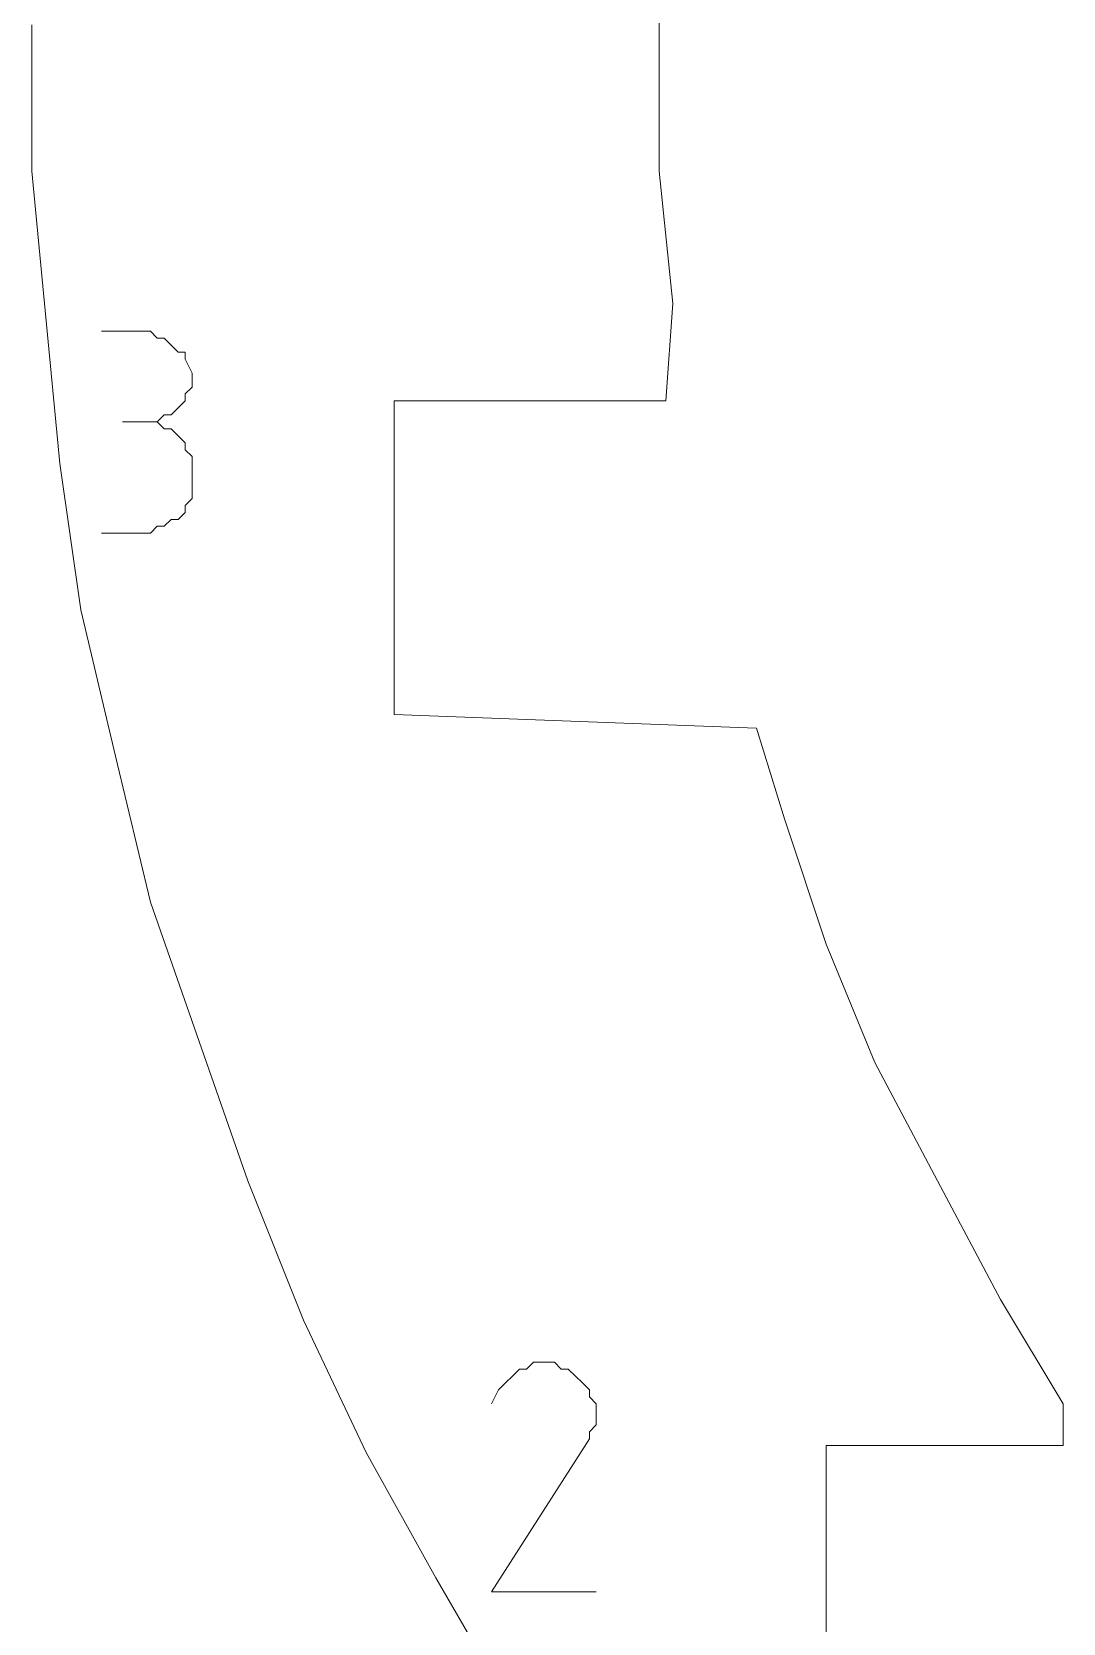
# Model space of a CAD drawing. Header units: centimetres. Extents: x -10.4 to 10.4, y -10.8 to 7.6.
# Drawn here: x 5.336 to 6.174, y -9.502 to -8.209 of the extents above; entities that cross this region are included whole.
import ezdxf
from ezdxf.lldxf.tags import DXFTag

# ---------------------------------------------------------------- set-up
doc = ezdxf.new("R2010")
doc.units = ezdxf.units.CM
doc.header["$MEASUREMENT"] = 0
doc.layers.add('layer 1', color=7, linetype='Continuous')
tags = doc.linetypes.add('New Line2096', pattern=[0.2, 0.1, -0.1]).pattern_tags.tags
tags[6:7] = [DXFTag(74, 4), DXFTag(75, 0), DXFTag(340, '0'), DXFTag(46, 1.0), DXFTag(50, 0.0), DXFTag(44, 0.0), DXFTag(45, 0.0)]
tags[4:5] = [DXFTag(74, 4), DXFTag(75, 0), DXFTag(340, '0'), DXFTag(46, 1.0), DXFTag(50, 0.0), DXFTag(44, 0.0), DXFTag(45, 0.0)]
tags = doc.linetypes.add('New Line2097', pattern=[0.2, 0.1, -0.1]).pattern_tags.tags
tags[6:7] = [DXFTag(74, 4), DXFTag(75, 0), DXFTag(340, '0'), DXFTag(46, 1.0), DXFTag(50, 0.0), DXFTag(44, 0.0), DXFTag(45, 0.0)]
tags[4:5] = [DXFTag(74, 4), DXFTag(75, 0), DXFTag(340, '0'), DXFTag(46, 1.0), DXFTag(50, 0.0), DXFTag(44, 0.0), DXFTag(45, 0.0)]
tags = doc.linetypes.add('New Line2098', pattern=[0.2, 0.1, -0.1]).pattern_tags.tags
tags[6:7] = [DXFTag(74, 4), DXFTag(75, 0), DXFTag(340, '0'), DXFTag(46, 1.0), DXFTag(50, 0.0), DXFTag(44, 0.0), DXFTag(45, 0.0)]
tags[4:5] = [DXFTag(74, 4), DXFTag(75, 0), DXFTag(340, '0'), DXFTag(46, 1.0), DXFTag(50, 0.0), DXFTag(44, 0.0), DXFTag(45, 0.0)]
tags = doc.linetypes.add('New Line2099', pattern=[0.2, 0.1, -0.1]).pattern_tags.tags
tags[6:7] = [DXFTag(74, 4), DXFTag(75, 0), DXFTag(340, '0'), DXFTag(46, 1.0), DXFTag(50, 0.0), DXFTag(44, 0.0), DXFTag(45, 0.0)]
tags[4:5] = [DXFTag(74, 4), DXFTag(75, 0), DXFTag(340, '0'), DXFTag(46, 1.0), DXFTag(50, 0.0), DXFTag(44, 0.0), DXFTag(45, 0.0)]
tags = doc.linetypes.add('New Line2100', pattern=[0.2, 0.1, -0.1]).pattern_tags.tags
tags[6:7] = [DXFTag(74, 4), DXFTag(75, 0), DXFTag(340, '0'), DXFTag(46, 1.0), DXFTag(50, 0.0), DXFTag(44, 0.0), DXFTag(45, 0.0)]
tags[4:5] = [DXFTag(74, 4), DXFTag(75, 0), DXFTag(340, '0'), DXFTag(46, 1.0), DXFTag(50, 0.0), DXFTag(44, 0.0), DXFTag(45, 0.0)]
tags = doc.linetypes.add('New Line2101', pattern=[0.2, 0.1, -0.1]).pattern_tags.tags
tags[6:7] = [DXFTag(74, 4), DXFTag(75, 0), DXFTag(340, '0'), DXFTag(46, 1.0), DXFTag(50, 0.0), DXFTag(44, 0.0), DXFTag(45, 0.0)]
tags[4:5] = [DXFTag(74, 4), DXFTag(75, 0), DXFTag(340, '0'), DXFTag(46, 1.0), DXFTag(50, 0.0), DXFTag(44, 0.0), DXFTag(45, 0.0)]
tags = doc.linetypes.add('New Line2102', pattern=[0.2, 0.1, -0.1]).pattern_tags.tags
tags[6:7] = [DXFTag(74, 4), DXFTag(75, 0), DXFTag(340, '0'), DXFTag(46, 1.0), DXFTag(50, 0.0), DXFTag(44, 0.0), DXFTag(45, 0.0)]
tags[4:5] = [DXFTag(74, 4), DXFTag(75, 0), DXFTag(340, '0'), DXFTag(46, 1.0), DXFTag(50, 0.0), DXFTag(44, 0.0), DXFTag(45, 0.0)]
tags = doc.linetypes.add('New Line2103', pattern=[0.2, 0.1, -0.1]).pattern_tags.tags
tags[6:7] = [DXFTag(74, 4), DXFTag(75, 0), DXFTag(340, '0'), DXFTag(46, 1.0), DXFTag(50, 0.0), DXFTag(44, 0.0), DXFTag(45, 0.0)]
tags[4:5] = [DXFTag(74, 4), DXFTag(75, 0), DXFTag(340, '0'), DXFTag(46, 1.0), DXFTag(50, 0.0), DXFTag(44, 0.0), DXFTag(45, 0.0)]
tags = doc.linetypes.add('New Line2104', pattern=[0.2, 0.1, -0.1]).pattern_tags.tags
tags[6:7] = [DXFTag(74, 4), DXFTag(75, 0), DXFTag(340, '0'), DXFTag(46, 1.0), DXFTag(50, 0.0), DXFTag(44, 0.0), DXFTag(45, 0.0)]
tags[4:5] = [DXFTag(74, 4), DXFTag(75, 0), DXFTag(340, '0'), DXFTag(46, 1.0), DXFTag(50, 0.0), DXFTag(44, 0.0), DXFTag(45, 0.0)]
tags = doc.linetypes.add('New Line2105', pattern=[0.2, 0.1, -0.1]).pattern_tags.tags
tags[6:7] = [DXFTag(74, 4), DXFTag(75, 0), DXFTag(340, '0'), DXFTag(46, 1.0), DXFTag(50, 0.0), DXFTag(44, 0.0), DXFTag(45, 0.0)]
tags[4:5] = [DXFTag(74, 4), DXFTag(75, 0), DXFTag(340, '0'), DXFTag(46, 1.0), DXFTag(50, 0.0), DXFTag(44, 0.0), DXFTag(45, 0.0)]
tags = doc.linetypes.add('New Line2106', pattern=[0.2, 0.1, -0.1]).pattern_tags.tags
tags[6:7] = [DXFTag(74, 4), DXFTag(75, 0), DXFTag(340, '0'), DXFTag(46, 1.0), DXFTag(50, 0.0), DXFTag(44, 0.0), DXFTag(45, 0.0)]
tags[4:5] = [DXFTag(74, 4), DXFTag(75, 0), DXFTag(340, '0'), DXFTag(46, 1.0), DXFTag(50, 0.0), DXFTag(44, 0.0), DXFTag(45, 0.0)]
tags = doc.linetypes.add('New Line2107', pattern=[0.2, 0.1, -0.1]).pattern_tags.tags
tags[6:7] = [DXFTag(74, 4), DXFTag(75, 0), DXFTag(340, '0'), DXFTag(46, 1.0), DXFTag(50, 0.0), DXFTag(44, 0.0), DXFTag(45, 0.0)]
tags[4:5] = [DXFTag(74, 4), DXFTag(75, 0), DXFTag(340, '0'), DXFTag(46, 1.0), DXFTag(50, 0.0), DXFTag(44, 0.0), DXFTag(45, 0.0)]
tags = doc.linetypes.add('New Line2108', pattern=[0.2, 0.1, -0.1]).pattern_tags.tags
tags[6:7] = [DXFTag(74, 4), DXFTag(75, 0), DXFTag(340, '0'), DXFTag(46, 1.0), DXFTag(50, 0.0), DXFTag(44, 0.0), DXFTag(45, 0.0)]
tags[4:5] = [DXFTag(74, 4), DXFTag(75, 0), DXFTag(340, '0'), DXFTag(46, 1.0), DXFTag(50, 0.0), DXFTag(44, 0.0), DXFTag(45, 0.0)]
tags = doc.linetypes.add('New Line2109', pattern=[0.2, 0.1, -0.1]).pattern_tags.tags
tags[6:7] = [DXFTag(74, 4), DXFTag(75, 0), DXFTag(340, '0'), DXFTag(46, 1.0), DXFTag(50, 0.0), DXFTag(44, 0.0), DXFTag(45, 0.0)]
tags[4:5] = [DXFTag(74, 4), DXFTag(75, 0), DXFTag(340, '0'), DXFTag(46, 1.0), DXFTag(50, 0.0), DXFTag(44, 0.0), DXFTag(45, 0.0)]
tags = doc.linetypes.add('New Line2110', pattern=[0.2, 0.1, -0.1]).pattern_tags.tags
tags[6:7] = [DXFTag(74, 4), DXFTag(75, 0), DXFTag(340, '0'), DXFTag(46, 1.0), DXFTag(50, 0.0), DXFTag(44, 0.0), DXFTag(45, 0.0)]
tags[4:5] = [DXFTag(74, 4), DXFTag(75, 0), DXFTag(340, '0'), DXFTag(46, 1.0), DXFTag(50, 0.0), DXFTag(44, 0.0), DXFTag(45, 0.0)]
tags = doc.linetypes.add('New Line2111', pattern=[0.2, 0.1, -0.1]).pattern_tags.tags
tags[6:7] = [DXFTag(74, 4), DXFTag(75, 0), DXFTag(340, '0'), DXFTag(46, 1.0), DXFTag(50, 0.0), DXFTag(44, 0.0), DXFTag(45, 0.0)]
tags[4:5] = [DXFTag(74, 4), DXFTag(75, 0), DXFTag(340, '0'), DXFTag(46, 1.0), DXFTag(50, 0.0), DXFTag(44, 0.0), DXFTag(45, 0.0)]
tags = doc.linetypes.add('New Line2188', pattern=[0.2, 0.1, -0.1]).pattern_tags.tags
tags[6:7] = [DXFTag(74, 4), DXFTag(75, 0), DXFTag(340, '0'), DXFTag(46, 1.0), DXFTag(50, 0.0), DXFTag(44, 0.0), DXFTag(45, 0.0)]
tags[4:5] = [DXFTag(74, 4), DXFTag(75, 0), DXFTag(340, '0'), DXFTag(46, 1.0), DXFTag(50, 0.0), DXFTag(44, 0.0), DXFTag(45, 0.0)]
tags = doc.linetypes.add('New Line2189', pattern=[0.2, 0.1, -0.1]).pattern_tags.tags
tags[6:7] = [DXFTag(74, 4), DXFTag(75, 0), DXFTag(340, '0'), DXFTag(46, 1.0), DXFTag(50, 0.0), DXFTag(44, 0.0), DXFTag(45, 0.0)]
tags[4:5] = [DXFTag(74, 4), DXFTag(75, 0), DXFTag(340, '0'), DXFTag(46, 1.0), DXFTag(50, 0.0), DXFTag(44, 0.0), DXFTag(45, 0.0)]
tags = doc.linetypes.add('New Line2190', pattern=[0.2, 0.1, -0.1]).pattern_tags.tags
tags[6:7] = [DXFTag(74, 4), DXFTag(75, 0), DXFTag(340, '0'), DXFTag(46, 1.0), DXFTag(50, 0.0), DXFTag(44, 0.0), DXFTag(45, 0.0)]
tags[4:5] = [DXFTag(74, 4), DXFTag(75, 0), DXFTag(340, '0'), DXFTag(46, 1.0), DXFTag(50, 0.0), DXFTag(44, 0.0), DXFTag(45, 0.0)]
tags = doc.linetypes.add('New Line2191', pattern=[0.2, 0.1, -0.1]).pattern_tags.tags
tags[6:7] = [DXFTag(74, 4), DXFTag(75, 0), DXFTag(340, '0'), DXFTag(46, 1.0), DXFTag(50, 0.0), DXFTag(44, 0.0), DXFTag(45, 0.0)]
tags[4:5] = [DXFTag(74, 4), DXFTag(75, 0), DXFTag(340, '0'), DXFTag(46, 1.0), DXFTag(50, 0.0), DXFTag(44, 0.0), DXFTag(45, 0.0)]
tags = doc.linetypes.add('New Line2192', pattern=[0.2, 0.1, -0.1]).pattern_tags.tags
tags[6:7] = [DXFTag(74, 4), DXFTag(75, 0), DXFTag(340, '0'), DXFTag(46, 1.0), DXFTag(50, 0.0), DXFTag(44, 0.0), DXFTag(45, 0.0)]
tags[4:5] = [DXFTag(74, 4), DXFTag(75, 0), DXFTag(340, '0'), DXFTag(46, 1.0), DXFTag(50, 0.0), DXFTag(44, 0.0), DXFTag(45, 0.0)]
tags = doc.linetypes.add('New Line2193', pattern=[0.2, 0.1, -0.1]).pattern_tags.tags
tags[6:7] = [DXFTag(74, 4), DXFTag(75, 0), DXFTag(340, '0'), DXFTag(46, 1.0), DXFTag(50, 0.0), DXFTag(44, 0.0), DXFTag(45, 0.0)]
tags[4:5] = [DXFTag(74, 4), DXFTag(75, 0), DXFTag(340, '0'), DXFTag(46, 1.0), DXFTag(50, 0.0), DXFTag(44, 0.0), DXFTag(45, 0.0)]
tags = doc.linetypes.add('New Line2194', pattern=[0.2, 0.1, -0.1]).pattern_tags.tags
tags[6:7] = [DXFTag(74, 4), DXFTag(75, 0), DXFTag(340, '0'), DXFTag(46, 1.0), DXFTag(50, 0.0), DXFTag(44, 0.0), DXFTag(45, 0.0)]
tags[4:5] = [DXFTag(74, 4), DXFTag(75, 0), DXFTag(340, '0'), DXFTag(46, 1.0), DXFTag(50, 0.0), DXFTag(44, 0.0), DXFTag(45, 0.0)]
tags = doc.linetypes.add('New Line2195', pattern=[0.2, 0.1, -0.1]).pattern_tags.tags
tags[6:7] = [DXFTag(74, 4), DXFTag(75, 0), DXFTag(340, '0'), DXFTag(46, 1.0), DXFTag(50, 0.0), DXFTag(44, 0.0), DXFTag(45, 0.0)]
tags[4:5] = [DXFTag(74, 4), DXFTag(75, 0), DXFTag(340, '0'), DXFTag(46, 1.0), DXFTag(50, 0.0), DXFTag(44, 0.0), DXFTag(45, 0.0)]
tags = doc.linetypes.add('New Line2196', pattern=[0.2, 0.1, -0.1]).pattern_tags.tags
tags[6:7] = [DXFTag(74, 4), DXFTag(75, 0), DXFTag(340, '0'), DXFTag(46, 1.0), DXFTag(50, 0.0), DXFTag(44, 0.0), DXFTag(45, 0.0)]
tags[4:5] = [DXFTag(74, 4), DXFTag(75, 0), DXFTag(340, '0'), DXFTag(46, 1.0), DXFTag(50, 0.0), DXFTag(44, 0.0), DXFTag(45, 0.0)]
tags = doc.linetypes.add('New Line2197', pattern=[0.2, 0.1, -0.1]).pattern_tags.tags
tags[6:7] = [DXFTag(74, 4), DXFTag(75, 0), DXFTag(340, '0'), DXFTag(46, 1.0), DXFTag(50, 0.0), DXFTag(44, 0.0), DXFTag(45, 0.0)]
tags[4:5] = [DXFTag(74, 4), DXFTag(75, 0), DXFTag(340, '0'), DXFTag(46, 1.0), DXFTag(50, 0.0), DXFTag(44, 0.0), DXFTag(45, 0.0)]
tags = doc.linetypes.add('New Line2198', pattern=[0.2, 0.1, -0.1]).pattern_tags.tags
tags[6:7] = [DXFTag(74, 4), DXFTag(75, 0), DXFTag(340, '0'), DXFTag(46, 1.0), DXFTag(50, 0.0), DXFTag(44, 0.0), DXFTag(45, 0.0)]
tags[4:5] = [DXFTag(74, 4), DXFTag(75, 0), DXFTag(340, '0'), DXFTag(46, 1.0), DXFTag(50, 0.0), DXFTag(44, 0.0), DXFTag(45, 0.0)]
tags = doc.linetypes.add('New Line2199', pattern=[0.2, 0.1, -0.1]).pattern_tags.tags
tags[6:7] = [DXFTag(74, 4), DXFTag(75, 0), DXFTag(340, '0'), DXFTag(46, 1.0), DXFTag(50, 0.0), DXFTag(44, 0.0), DXFTag(45, 0.0)]
tags[4:5] = [DXFTag(74, 4), DXFTag(75, 0), DXFTag(340, '0'), DXFTag(46, 1.0), DXFTag(50, 0.0), DXFTag(44, 0.0), DXFTag(45, 0.0)]

msp = doc.modelspace()

# ---------------------------------------------------------------- linework, layer by layer
at = {"layer": 'layer 1', "color": 5, "linetype": 'New Line2111', "lineweight": 9}
msp.add_open_spline([(5.84563, -8.21455), (5.84563, -8.21455), (5.84563, -8.10706), (5.84563, -8.10706)], degree=3, dxfattribs=at)
at = {"layer": 'layer 1', "color": 5, "linetype": 'New Line2188', "lineweight": 9}
msp.add_open_spline([(5.33636, -8.20318), (5.33636, -8.20318), (5.33636, -8.32203), (5.33636, -8.32203)], degree=3, dxfattribs=at)
at = {"layer": 'layer 1', "color": 5, "linetype": 'New Line2110', "lineweight": 9}
msp.add_open_spline([(5.84563, -8.32203), (5.84563, -8.32203), (5.84563, -8.21455), (5.84563, -8.21455)], degree=3, dxfattribs=at)
at = {"layer": 'layer 1', "color": 5, "linetype": 'New Line2189', "lineweight": 9}
msp.add_open_spline([(5.33636, -8.32203), (5.33636, -8.32203), (5.34773, -8.44089), (5.34773, -8.44089)], degree=3, dxfattribs=at)
at = {"layer": 'layer 1', "color": 5, "linetype": 'New Line2109', "lineweight": 9}
msp.add_open_spline([(5.85686, -8.42951), (5.85686, -8.42951), (5.84563, -8.32203), (5.84563, -8.32203)], degree=3, dxfattribs=at)
at = {"layer": 'layer 1', "color": 5, "linetype": 'New Line2190', "lineweight": 9}
msp.add_open_spline([(5.34773, -8.44089), (5.34773, -8.44089), (5.35897, -8.5596), (5.35897, -8.5596)], degree=3, dxfattribs=at)
at = {"layer": 'layer 1', "color": 5, "linetype": 'New Line2108', "lineweight": 9}
msp.add_open_spline([(5.85117, -8.5087), (5.85117, -8.5087), (5.85686, -8.42951), (5.85686, -8.42951)], degree=3, dxfattribs=at)
at = {"layer": 'layer 1', "color": 1, "lineweight": 20}
for points in [[(5.42693, -8.45212), (5.42693, -8.45212), (5.39294, -8.45212), (5.39294, -8.45212)], [(5.43261, -8.45212), (5.43261, -8.45212), (5.42693, -8.45212), (5.42693, -8.45212)], [(5.43816, -8.45781), (5.43816, -8.45781), (5.43261, -8.45212), (5.43261, -8.45212)], [(5.44384, -8.45781), (5.44384, -8.45781), (5.43816, -8.45781), (5.43816, -8.45781)], [(5.44953, -8.46349), (5.44953, -8.46349), (5.44384, -8.45781), (5.44384, -8.45781)], [(5.45522, -8.46918), (5.45522, -8.46918), (5.44953, -8.46349), (5.44953, -8.46349)], [(5.46075, -8.46918), (5.46075, -8.46918), (5.45522, -8.46918), (5.45522, -8.46918)], [(5.46075, -8.47473), (5.46075, -8.47473), (5.46075, -8.46918), (5.46075, -8.46918)], [(5.46644, -8.4861), (5.46644, -8.4861), (5.46075, -8.47473), (5.46075, -8.47473)], [(5.46644, -8.49179), (5.46644, -8.49179), (5.46644, -8.4861), (5.46644, -8.4861)], [(5.46644, -8.49748), (5.46644, -8.49748), (5.46644, -8.49179), (5.46644, -8.49179)], [(5.46644, -8.49179), (5.46644, -8.49179), (5.46644, -8.49179), (5.46644, -8.49179)], [(5.46075, -8.50301), (5.46075, -8.50301), (5.46644, -8.49748), (5.46644, -8.49748)], [(5.46075, -8.5087), (5.46075, -8.5087), (5.46075, -8.50301), (5.46075, -8.50301)], [(5.44953, -8.52008), (5.44953, -8.52008), (5.45522, -8.51439), (5.45522, -8.51439)], [(5.45522, -8.51439), (5.45522, -8.51439), (5.46075, -8.5087), (5.46075, -8.5087)], [(5.42693, -8.52562), (5.42693, -8.52562), (5.40986, -8.52562), (5.40986, -8.52562)], [(5.40986, -8.52562), (5.40986, -8.52562), (5.42693, -8.52562), (5.42693, -8.52562)], [(5.43261, -8.52562), (5.43261, -8.52562), (5.42693, -8.52562), (5.42693, -8.52562)], [(5.42693, -8.52562), (5.42693, -8.52562), (5.42693, -8.52562), (5.42693, -8.52562)], [(5.42693, -8.52562), (5.42693, -8.52562), (5.43261, -8.52562), (5.43261, -8.52562)], [(5.43816, -8.52562), (5.43816, -8.52562), (5.43261, -8.52562), (5.43261, -8.52562)], [(5.43261, -8.52562), (5.43261, -8.52562), (5.43816, -8.52562), (5.43816, -8.52562)], [(5.43816, -8.52562), (5.43816, -8.52562), (5.44384, -8.52008), (5.44384, -8.52008)], [(5.44384, -8.53131), (5.44384, -8.53131), (5.43816, -8.52562), (5.43816, -8.52562)], [(5.44384, -8.52008), (5.44384, -8.52008), (5.44953, -8.52008), (5.44953, -8.52008)], [(5.44953, -8.53131), (5.44953, -8.53131), (5.44384, -8.53131), (5.44384, -8.53131)], [(5.45522, -8.537), (5.45522, -8.537), (5.44953, -8.53131), (5.44953, -8.53131)], [(5.46075, -8.54269), (5.46075, -8.54269), (5.45522, -8.537), (5.45522, -8.537)], [(5.46075, -8.54838), (5.46075, -8.54838), (5.46075, -8.54269), (5.46075, -8.54269)], [(5.46644, -8.55391), (5.46644, -8.55391), (5.46075, -8.54838), (5.46075, -8.54838)], [(5.46644, -8.5596), (5.46644, -8.5596), (5.46644, -8.55391), (5.46644, -8.55391)], [(5.46644, -8.57667), (5.46644, -8.57667), (5.46644, -8.5596), (5.46644, -8.5596)], [(5.46644, -8.5596), (5.46644, -8.5596), (5.46644, -8.5596), (5.46644, -8.5596)], [(5.46644, -8.58789), (5.46644, -8.58789), (5.46644, -8.57667), (5.46644, -8.57667)], [(5.46075, -8.59358), (5.46075, -8.59358), (5.46644, -8.58789), (5.46644, -8.58789)], [(5.46075, -8.59927), (5.46075, -8.59927), (5.46075, -8.59358), (5.46075, -8.59358)], [(5.44384, -8.6105), (5.44384, -8.6105), (5.44953, -8.60496), (5.44953, -8.60496)], [(5.44953, -8.60496), (5.44953, -8.60496), (5.45522, -8.60496), (5.45522, -8.60496)], [(5.45522, -8.60496), (5.45522, -8.60496), (5.46075, -8.59927), (5.46075, -8.59927)], [(5.39294, -8.61619), (5.39294, -8.61619), (5.42693, -8.61619), (5.42693, -8.61619)], [(5.42693, -8.61619), (5.42693, -8.61619), (5.42693, -8.61619), (5.42693, -8.61619)], [(5.42693, -8.61619), (5.42693, -8.61619), (5.43261, -8.61619), (5.43261, -8.61619)], [(5.43261, -8.61619), (5.43261, -8.61619), (5.43816, -8.6105), (5.43816, -8.6105)], [(5.43816, -8.6105), (5.43816, -8.6105), (5.44384, -8.6105), (5.44384, -8.6105)], [(5.73246, -9.29521), (5.73246, -9.29521), (5.72677, -9.3009), (5.72677, -9.3009)], [(5.73799, -9.29521), (5.73799, -9.29521), (5.73246, -9.29521), (5.73246, -9.29521)], [(5.74368, -9.28952), (5.74368, -9.28952), (5.73799, -9.29521), (5.73799, -9.29521)], [(5.75506, -9.28952), (5.75506, -9.28952), (5.74368, -9.28952), (5.74368, -9.28952)], [(5.76075, -9.28952), (5.76075, -9.28952), (5.75506, -9.28952), (5.75506, -9.28952)], [(5.76629, -9.29521), (5.76629, -9.29521), (5.76075, -9.28952), (5.76075, -9.28952)], [(5.77198, -9.29521), (5.77198, -9.29521), (5.76629, -9.29521), (5.76629, -9.29521)], [(5.77767, -9.3009), (5.77767, -9.3009), (5.77198, -9.29521), (5.77198, -9.29521)], [(5.77198, -9.29521), (5.77198, -9.29521), (5.77198, -9.29521), (5.77198, -9.29521)], [(5.72108, -9.30644), (5.72108, -9.30644), (5.7154, -9.31213), (5.7154, -9.31213)], [(5.72677, -9.3009), (5.72677, -9.3009), (5.72108, -9.30644), (5.72108, -9.30644)], [(5.78336, -9.30644), (5.78336, -9.30644), (5.77767, -9.3009), (5.77767, -9.3009)], [(5.78905, -9.31213), (5.78905, -9.31213), (5.78336, -9.30644), (5.78336, -9.30644)], [(5.7154, -9.31213), (5.7154, -9.31213), (5.70971, -9.32351), (5.70971, -9.32351)], [(5.78905, -9.31782), (5.78905, -9.31782), (5.78905, -9.31213), (5.78905, -9.31213)], [(5.79459, -9.32351), (5.79459, -9.32351), (5.78905, -9.31782), (5.78905, -9.31782)], [(5.79459, -9.32905), (5.79459, -9.32905), (5.79459, -9.32351), (5.79459, -9.32351)], [(5.79459, -9.34043), (5.79459, -9.34043), (5.79459, -9.32905), (5.79459, -9.32905)], [(5.78905, -9.34612), (5.78905, -9.34612), (5.79459, -9.34043), (5.79459, -9.34043)], [(5.78905, -9.35181), (5.78905, -9.35181), (5.78905, -9.34612), (5.78905, -9.34612)], [(5.70971, -9.47621), (5.70971, -9.47621), (5.78905, -9.35181), (5.78905, -9.35181)], [(5.78905, -9.35181), (5.78905, -9.35181), (5.78905, -9.35181), (5.78905, -9.35181)], [(5.78905, -9.35181), (5.78905, -9.35181), (5.78905, -9.35181), (5.78905, -9.35181)], [(5.78905, -9.35181), (5.78905, -9.35181), (5.78905, -9.35181), (5.78905, -9.35181)], [(5.78905, -9.35181), (5.78905, -9.35181), (5.78905, -9.35181), (5.78905, -9.35181)], [(5.78905, -9.35181), (5.78905, -9.35181), (5.78905, -9.35181), (5.78905, -9.35181)], [(5.78905, -9.35181), (5.78905, -9.35181), (5.78905, -9.35181), (5.78905, -9.35181)], [(5.78905, -9.35181), (5.78905, -9.35181), (5.78905, -9.35181), (5.78905, -9.35181)], [(5.78905, -9.35181), (5.78905, -9.35181), (5.78905, -9.35181), (5.78905, -9.35181)], [(5.78905, -9.35181), (5.78905, -9.35181), (5.78905, -9.35181), (5.78905, -9.35181)], [(5.78905, -9.35181), (5.78905, -9.35181), (5.78905, -9.35181), (5.78905, -9.35181)], [(5.78905, -9.35181), (5.78905, -9.35181), (5.78905, -9.35181), (5.78905, -9.35181)], [(5.79459, -9.47621), (5.79459, -9.47621), (5.70971, -9.47621), (5.70971, -9.47621)]]:
    msp.add_open_spline(points, degree=3, dxfattribs=at)
at = {"layer": 'layer 1', "color": 5, "linetype": 'New Line2106', "lineweight": 9}
msp.add_open_spline([(5.63052, -8.76334), (5.63052, -8.76334), (5.63052, -8.5087), (5.63052, -8.5087)], degree=3, dxfattribs=at)
at = {"layer": 'layer 1', "color": 5, "linetype": 'New Line2107', "lineweight": 9}
msp.add_open_spline([(5.63052, -8.5087), (5.63052, -8.5087), (5.85117, -8.5087), (5.85117, -8.5087)], degree=3, dxfattribs=at)
at = {"layer": 'layer 1', "color": 5, "linetype": 'New Line2191', "lineweight": 9}
msp.add_open_spline([(5.35897, -8.5596), (5.35897, -8.5596), (5.37603, -8.67846), (5.37603, -8.67846)], degree=3, dxfattribs=at)
at = {"layer": 'layer 1', "color": 5, "linetype": 'New Line2192', "lineweight": 9}
msp.add_open_spline([(5.37603, -8.67846), (5.37603, -8.67846), (5.40432, -8.79732), (5.40432, -8.79732)], degree=3, dxfattribs=at)
at = {"layer": 'layer 1', "color": 5, "linetype": 'New Line2105', "lineweight": 9}
msp.add_open_spline([(5.92482, -8.77456), (5.92482, -8.77456), (5.63052, -8.76334), (5.63052, -8.76334)], degree=3, dxfattribs=at)
at = {"layer": 'layer 1', "color": 5, "linetype": 'New Line2104', "lineweight": 9}
msp.add_open_spline([(5.94743, -8.84822), (5.94743, -8.84822), (5.92482, -8.77456), (5.92482, -8.77456)], degree=3, dxfattribs=at)
at = {"layer": 'layer 1', "color": 5, "linetype": 'New Line2193', "lineweight": 9}
msp.add_open_spline([(5.40432, -8.79732), (5.40432, -8.79732), (5.43261, -8.91603), (5.43261, -8.91603)], degree=3, dxfattribs=at)
at = {"layer": 'layer 1', "color": 5, "linetype": 'New Line2103', "lineweight": 9}
msp.add_open_spline([(5.9814, -8.95001), (5.9814, -8.95001), (5.94743, -8.84822), (5.94743, -8.84822)], degree=3, dxfattribs=at)
at = {"layer": 'layer 1', "color": 5, "linetype": 'New Line2194', "lineweight": 9}
msp.add_open_spline([(5.43261, -8.91603), (5.43261, -8.91603), (5.47213, -9.02921), (5.47213, -9.02921)], degree=3, dxfattribs=at)
at = {"layer": 'layer 1', "color": 5, "linetype": 'New Line2102', "lineweight": 9}
msp.add_open_spline([(6.02092, -9.04627), (6.02092, -9.04627), (5.9814, -8.95001), (5.9814, -8.95001)], degree=3, dxfattribs=at)
at = {"layer": 'layer 1', "color": 5, "linetype": 'New Line2195', "lineweight": 9}
msp.add_open_spline([(5.47213, -9.02921), (5.47213, -9.02921), (5.51181, -9.14237), (5.51181, -9.14237)], degree=3, dxfattribs=at)
at = {"layer": 'layer 1', "color": 5, "linetype": 'New Line2101', "lineweight": 9}
msp.add_open_spline([(6.07183, -9.14237), (6.07183, -9.14237), (6.02092, -9.04627), (6.02092, -9.04627)], degree=3, dxfattribs=at)
at = {"layer": 'layer 1', "color": 5, "linetype": 'New Line2196', "lineweight": 9}
msp.add_open_spline([(5.51181, -9.14237), (5.51181, -9.14237), (5.55701, -9.25555), (5.55701, -9.25555)], degree=3, dxfattribs=at)
at = {"layer": 'layer 1', "color": 5, "linetype": 'New Line2100', "lineweight": 9}
msp.add_open_spline([(6.12287, -9.23863), (6.12287, -9.23863), (6.07183, -9.14237), (6.07183, -9.14237)], degree=3, dxfattribs=at)
at = {"layer": 'layer 1', "color": 5, "linetype": 'New Line2099', "lineweight": 9}
msp.add_open_spline([(6.17377, -9.32351), (6.17377, -9.32351), (6.12287, -9.23863), (6.12287, -9.23863)], degree=3, dxfattribs=at)
at = {"layer": 'layer 1', "color": 5, "linetype": 'New Line2197', "lineweight": 9}
msp.add_open_spline([(5.55701, -9.25555), (5.55701, -9.25555), (5.60791, -9.36303), (5.60791, -9.36303)], degree=3, dxfattribs=at)
at = {"layer": 'layer 1', "color": 5, "linetype": 'New Line2098', "lineweight": 9}
msp.add_open_spline([(6.17377, -9.35734), (6.17377, -9.35734), (6.17377, -9.32351), (6.17377, -9.32351)], degree=3, dxfattribs=at)
at = {"layer": 'layer 1', "color": 5, "linetype": 'New Line2096', "lineweight": 9}
msp.add_open_spline([(5.9814, -9.61198), (5.9814, -9.61198), (5.9814, -9.35734), (5.9814, -9.35734)], degree=3, dxfattribs=at)
at = {"layer": 'layer 1', "color": 5, "linetype": 'New Line2097', "lineweight": 9}
msp.add_open_spline([(5.9814, -9.35734), (5.9814, -9.35734), (6.17377, -9.35734), (6.17377, -9.35734)], degree=3, dxfattribs=at)
at = {"layer": 'layer 1', "color": 5, "linetype": 'New Line2198', "lineweight": 9}
msp.add_open_spline([(5.60791, -9.36303), (5.60791, -9.36303), (5.6645, -9.46497), (5.6645, -9.46497)], degree=3, dxfattribs=at)
at = {"layer": 'layer 1', "color": 5, "linetype": 'New Line2199', "lineweight": 9}
msp.add_open_spline([(5.6645, -9.46497), (5.6645, -9.46497), (5.72677, -9.57246), (5.72677, -9.57246)], degree=3, dxfattribs=at)

doc.saveas('drawing.dxf')
